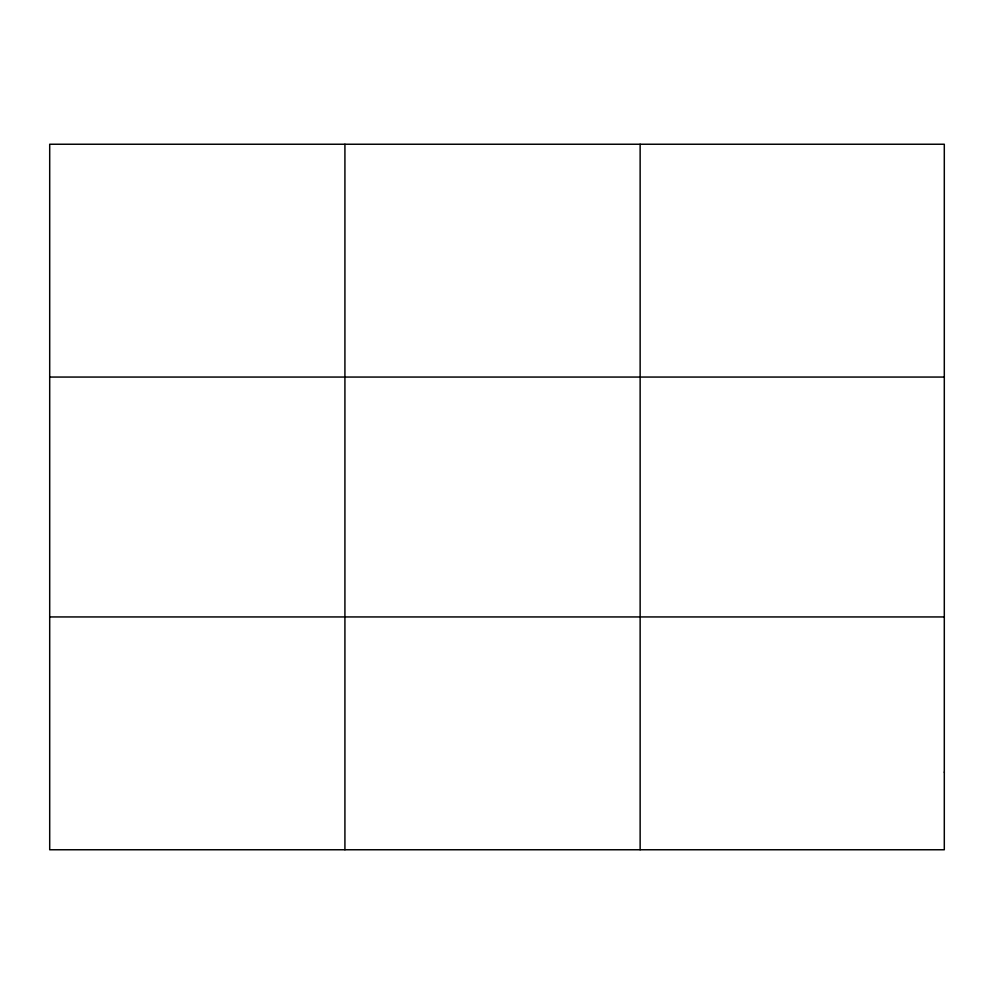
<?xml version="1.0" encoding="UTF-8"?>
<svg xmlns="http://www.w3.org/2000/svg" width="994" height="994" viewBox="0 0 994 994"><rect width="100%" height="100%" fill="white"/><g stroke="black" fill="none" stroke-linecap="round" stroke-linejoin="round"><path stroke-width="1.49" d="M344.918 144.242L344.918 849.758M640.136 144.242L640.136 849.758M49.7 377.061L944.3 377.061M49.7 616.939L944.3 616.939M944.3 772.152L944.3 849.758L49.7 849.758L49.7 144.242L944.3 144.242L944.3 772.152"/></g></svg>
